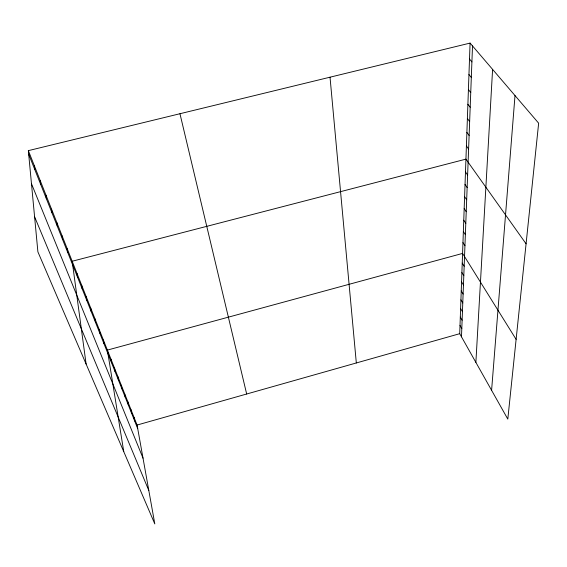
<?xml version="1.0" encoding="UTF-8"?>
<svg xmlns="http://www.w3.org/2000/svg" width="567" height="567" viewBox="0 0 567 567"><rect width="100%" height="100%" fill="white"/><g stroke="black" fill="none" stroke-linecap="round" stroke-linejoin="round"><path stroke-width="0.85" d="M470.078 43.092L538.65 123.188L507.805 419.112L459.717 333.687L470.078 43.092L28.35 150.638L37.897 251.854L154.805 523.908L137.079 425.044L28.35 150.638M461.488 336.826L472.509 45.934M475.876 362.391L492.595 69.387M491.596 390.323L515.006 95.568M137.079 425.044L459.717 333.687M469.504 59.039L471.907 61.916M468.952 74.539L471.319 77.452M468.42 89.614L470.745 92.556M467.895 104.278L470.185 107.241M467.385 118.546L469.646 121.536M466.889 132.43L469.115 135.442M466.407 145.96L468.604 148.986M526.077 243.81L465.939 159.136L72.179 261.245L86.106 364.035M465.486 171.971L467.619 175.033M465.039 184.488L467.144 187.564M464.6 196.692L466.676 199.775M464.175 208.592L466.23 211.689M463.763 220.209L465.791 223.313M463.359 231.542L465.358 234.66M462.963 242.605L464.94 245.731M516.119 339.385L462.58 253.414L107.383 350.094L123.755 451.658M462.233 263.088L464.16 266.221M461.899 272.564L463.799 275.697M461.566 281.842L463.452 284.981M461.24 290.928L463.104 294.067M460.928 299.83L462.771 302.969M460.617 308.547L462.438 311.687M460.312 317.095L462.112 320.235M460.014 325.472L461.793 328.612M34.587 216.764L148.809 490.49M31.468 183.687L143.019 458.164M28.683 154.203L137.724 428.659M179.952 113.726L246.673 394.008M134.053 417.404L134.691 421.026M130.963 409.608L131.601 413.237M127.802 401.642L128.44 405.277M124.584 393.512L125.208 397.155M121.288 385.199L121.912 388.856M117.929 376.715L118.538 380.372M114.491 368.033L115.094 371.704M110.976 359.166L111.579 362.837M103.364 339.959L103.945 343.637M99.246 329.562L99.82 333.247M95.022 318.902L95.582 322.588M90.692 307.973L91.237 311.659M86.241 296.747L86.779 300.432M81.676 285.229L82.208 288.915M76.992 273.4L77.502 277.079M67.225 248.757L67.707 252.428M62.143 235.922L62.604 239.579M56.913 222.718L57.359 226.368M51.526 209.131L51.958 212.774M45.991 195.154L46.395 198.776M40.285 180.753L40.668 184.36M34.41 165.925L34.771 169.512M330.022 77.19L356.324 362.965"/></g></svg>
